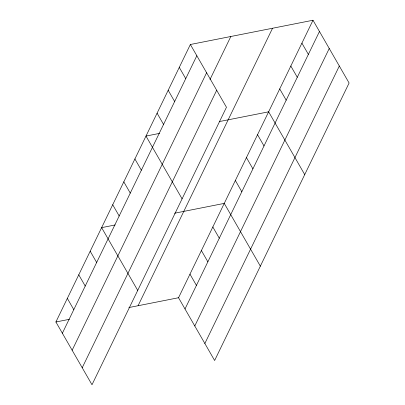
<?xml version="1.0" encoding="UTF-8"?>
<svg xmlns="http://www.w3.org/2000/svg" width="405" height="405" viewBox="0 0 405 405"><rect width="100%" height="100%" fill="white"/><g stroke="black" fill="none" stroke-linecap="round" stroke-linejoin="round"><path stroke-width="0.61" d="M190.37 44.499L226.461 107.269L91.996 384.75L55.9 321.985L190.37 44.499L313.004 20.25L349.1 83.015L214.63 360.501L178.539 297.731L313.004 20.25M62.365 333.224L196.83 55.743M72.146 350.229L206.611 72.743M210.003 79.491L230.84 36.496M82.215 367.745L216.685 90.264M138.07 305.734L272.535 28.254M185.004 308.975L319.469 31.489M194.78 325.974L329.245 48.494M204.854 343.496L339.319 66.015M159.484 133.402L145.992 136.07L182.088 198.835M219.576 121.52L268.631 111.82L304.722 174.585M115.111 224.972L101.62 227.64L137.715 290.405M174.59 213.212L224.259 203.391L260.349 266.156M55.9 321.985L69.392 319.317M128.871 307.552L178.539 297.731M301.912 43.143L308.377 54.381M290.82 66.035L297.28 77.274M279.723 88.928L286.188 100.167M257.539 134.713L263.999 145.952M246.442 157.606L252.907 168.844M179.273 67.392L185.738 78.636M235.351 180.498L241.815 191.737M168.181 90.285L174.646 101.523M157.089 113.177L163.549 124.416M212.827 226.972L219.292 238.216M201.396 250.558L207.861 261.802M134.9 158.963L141.365 170.201M189.97 274.144L196.43 285.388M123.808 181.855L130.273 193.094M112.717 204.748L119.176 215.986M90.194 251.227L96.653 262.465M78.762 274.813L85.227 286.051M67.331 298.399L73.796 309.638"/></g></svg>
